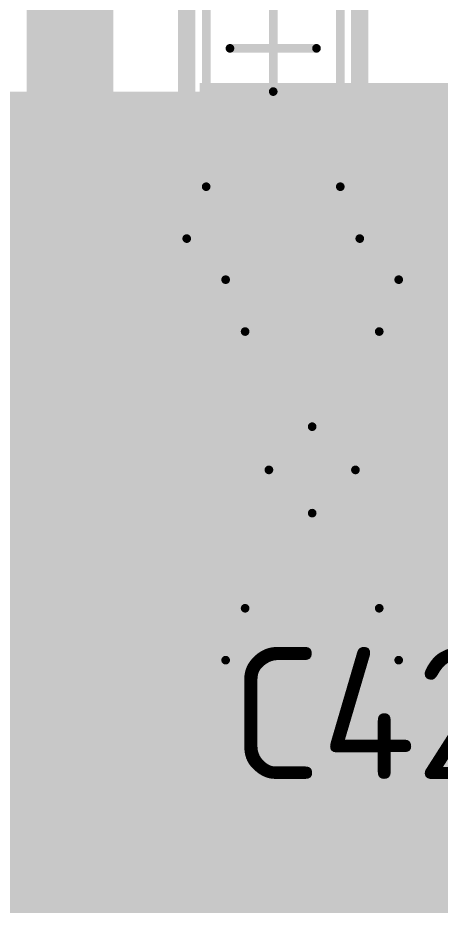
# Model space of a CAD drawing. Header units: inches. Extents: x 0 to 220, y 0 to 115.
# Drawn here: x 152.8 to 157.68, y 27.5 to 37.85 of the extents above; entities that cross this region are included whole.
import ezdxf

# ---------------------------------------------------------------- set-up
doc = ezdxf.new("R2010")
doc.units = ezdxf.units.IN
for name, color, linetype in [('Bottom Layer- Bottom', 5, 'Continuous'), ('Mechanical 13', 56, 'Continuous'), ('Mechanical 15', 56, 'Continuous'), ('Top Layer- Top', 1, 'Continuous'), ('Top Overlay- Top Silk', 2, 'Continuous'), ('Top Paste- Top Paste', 8, 'Continuous'), ('Top Solder- Top Mask', 216, 'Continuous')]:
    doc.layers.add(name, color=color, linetype=linetype)
doc.styles.add('GOST type B', font='', dxfattribs={"height": 0.2})
doc.styles.get('GOST type B').set_extended_font_data('GOST type B')

# ---------------------------------------------------------------- blocks, each defined once
blk = doc.blocks.new('CAP__1206_169')
at = {"layer": 'Top Layer- Top'}
for points in [[(-2, -0.8), (-2, 0.8), (-1, 0.8), (-1, -0.8)], [(1, -0.8), (1, 0.8), (2, 0.8), (2, -0.8)]]:
    blk.add_hatch(color=7, dxfattribs=at).paths.add_polyline_path(points)
at = {"layer": 'Top Paste- Top Paste'}
for points in [[(-2, -0.8), (-2, 0.8), (-1, 0.8), (-1, -0.8)], [(1, -0.8), (1, 0.8), (2, 0.8), (2, -0.8)]]:
    blk.add_hatch(color=7, dxfattribs=at).paths.add_polyline_path(points)
at = {"layer": 'Top Solder- Top Mask'}
for points in [[(-2.102, -0.902), (-2.102, 0.902), (-0.898, 0.902), (-0.898, -0.902)], [(0.898, -0.902), (0.898, 0.902), (2.102, 0.902), (2.102, -0.902)]]:
    blk.add_hatch(color=7, dxfattribs=at).paths.add_polyline_path(points)
at = {"layer": 'Mechanical 13'}
for points in [[(-1.6, -0.775, 0.1, 0.1, 0), (-1.6, 0.775, 0.1, 0.1, 0)], [(1.6, 0.775, 0.1, 0.1, 0), (-1.6, 0.775, 0.1, 0.1, 0)], [(1.6, -0.775, 0.1, 0.1, 0), (1.6, 0.775, 0.1, 0.1, 0)], [(1.6, -0.775, 0.1, 0.1, 0), (-1.6, -0.775, 0.1, 0.1, 0)]]:
    blk.add_lwpolyline(points, format="xyseb", dxfattribs=at)
for points in [[(-1.625, 0.775, 0.05, 0.05, 1), (-1.575, 0.775, 0.05, 0.05, 1)], [(-1.625, 0.775, 0.05, 0.05, 1), (-1.575, 0.775, 0.05, 0.05, 1)], [(1.575, 0.775, 0.05, 0.05, 1), (1.625, 0.775, 0.05, 0.05, 1)], [(1.575, 0.775, 0.05, 0.05, 1), (1.625, 0.775, 0.05, 0.05, 1)], [(-1.625, -0.775, 0.05, 0.05, 1), (-1.575, -0.775, 0.05, 0.05, 1)], [(-1.625, -0.775, 0.05, 0.05, 1), (-1.575, -0.775, 0.05, 0.05, 1)], [(1.575, -0.775, 0.05, 0.05, 1), (1.625, -0.775, 0.05, 0.05, 1)], [(1.575, -0.775, 0.05, 0.05, 1), (1.625, -0.775, 0.05, 0.05, 1)]]:
    blk.add_lwpolyline(points, format="xyseb", close=True, dxfattribs=at)
at = {"layer": 'Mechanical 15'}
for points in [[(-2.2, 1, 0.1, 0.1, 0), (2.2, 1, 0.1, 0.1, 0)], [(-2.2, -1, 0.1, 0.1, 0), (-2.2, 1, 0.1, 0.1, 0)], [(2.2, -1, 0.1, 0.1, 0), (2.2, 1, 0.1, 0.1, 0)], [(0, -0.5, 0.1, 0.1, 0), (0, 0.5, 0.1, 0.1, 0)], [(0.5, 0, 0.1, 0.1, 0), (-0.5, 0, 0.1, 0.1, 0)], [(-2.2, -1, 0.1, 0.1, 0), (2.2, -1, 0.1, 0.1, 0)]]:
    blk.add_lwpolyline(points, format="xyseb", dxfattribs=at)
for points in [[(-2.225, 1, 0.05, 0.05, 1), (-2.175, 1, 0.05, 0.05, 1)], [(-2.225, 1, 0.05, 0.05, 1), (-2.175, 1, 0.05, 0.05, 1)], [(2.175, 1, 0.05, 0.05, 1), (2.225, 1, 0.05, 0.05, 1)], [(2.175, 1, 0.05, 0.05, 1), (2.225, 1, 0.05, 0.05, 1)], [(-0.025, 0.5, 0.05, 0.05, 1), (0.025, 0.5, 0.05, 0.05, 1)], [(-0.525, 0, 0.05, 0.05, 1), (-0.475, 0, 0.05, 0.05, 1)], [(0.475, 0, 0.05, 0.05, 1), (0.525, 0, 0.05, 0.05, 1)], [(-0.025, -0.5, 0.05, 0.05, 1), (0.025, -0.5, 0.05, 0.05, 1)], [(-2.225, -1, 0.05, 0.05, 1), (-2.175, -1, 0.05, 0.05, 1)], [(-2.225, -1, 0.05, 0.05, 1), (-2.175, -1, 0.05, 0.05, 1)], [(2.175, -1, 0.05, 0.05, 1), (2.225, -1, 0.05, 0.05, 1)], [(2.175, -1, 0.05, 0.05, 1), (2.225, -1, 0.05, 0.05, 1)]]:
    blk.add_lwpolyline(points, format="xyseb", close=True, dxfattribs=at)
at = {"layer": 'Top Overlay- Top Silk'}
for points in [[(-2.2, -1, 0.2, 0.2, 0), (-2.2, 1, 0.2, 0.2, 0)], [(-2.2, 1, 0.2, 0.2, 0), (2.2, 1, 0.2, 0.2, 0)], [(2.2, -1, 0.2, 0.2, 0), (2.2, 1, 0.2, 0.2, 0)], [(-2.2, -1, 0.2, 0.2, 0), (2.2, -1, 0.2, 0.2, 0)]]:
    blk.add_lwpolyline(points, format="xyseb", dxfattribs=at)
for points in [[(-2.25, 1, 0.1, 0.1, 1), (-2.15, 1, 0.1, 0.1, 1)], [(-2.25, 1, 0.1, 0.1, 1), (-2.15, 1, 0.1, 0.1, 1)], [(2.15, 1, 0.1, 0.1, 1), (2.25, 1, 0.1, 0.1, 1)], [(2.15, 1, 0.1, 0.1, 1), (2.25, 1, 0.1, 0.1, 1)], [(-2.25, -1, 0.1, 0.1, 1), (-2.15, -1, 0.1, 0.1, 1)], [(-2.25, -1, 0.1, 0.1, 1), (-2.15, -1, 0.1, 0.1, 1)], [(2.15, -1, 0.1, 0.1, 1), (2.25, -1, 0.1, 0.1, 1)], [(2.15, -1, 0.1, 0.1, 1), (2.25, -1, 0.1, 0.1, 1)]]:
    blk.add_lwpolyline(points, format="xyseb", close=True, dxfattribs=at)
blk = doc.blocks.new('CAP__1206_170')
at = {"layer": 'Top Layer- Top'}
for points in [[(-2, -0.8), (-2, 0.8), (-1, 0.8), (-1, -0.8)], [(1, -0.8), (1, 0.8), (2, 0.8), (2, -0.8)]]:
    blk.add_hatch(color=7, dxfattribs=at).paths.add_polyline_path(points)
at = {"layer": 'Top Paste- Top Paste'}
for points in [[(-2, -0.8), (-2, 0.8), (-1, 0.8), (-1, -0.8)], [(1, -0.8), (1, 0.8), (2, 0.8), (2, -0.8)]]:
    blk.add_hatch(color=7, dxfattribs=at).paths.add_polyline_path(points)
at = {"layer": 'Top Solder- Top Mask'}
for points in [[(-2.102, -0.902), (-2.102, 0.902), (-0.898, 0.902), (-0.898, -0.902)], [(0.898, -0.902), (0.898, 0.902), (2.102, 0.902), (2.102, -0.902)]]:
    blk.add_hatch(color=7, dxfattribs=at).paths.add_polyline_path(points)
at = {"layer": 'Mechanical 13'}
for points in [[(-1.6, 0.775, 0.1, 0.1, 0), (1.6, 0.775, 0.1, 0.1, 0)], [(-1.6, 0.775, 0.1, 0.1, 0), (-1.6, -0.775, 0.1, 0.1, 0)], [(1.6, 0.775, 0.1, 0.1, 0), (1.6, -0.775, 0.1, 0.1, 0)], [(-1.6, -0.775, 0.1, 0.1, 0), (1.6, -0.775, 0.1, 0.1, 0)]]:
    blk.add_lwpolyline(points, format="xyseb", dxfattribs=at)
for points in [[(-1.625, 0.775, 0.05, 0.05, 1), (-1.575, 0.775, 0.05, 0.05, 1)], [(-1.625, 0.775, 0.05, 0.05, 1), (-1.575, 0.775, 0.05, 0.05, 1)], [(1.575, 0.775, 0.05, 0.05, 1), (1.625, 0.775, 0.05, 0.05, 1)], [(1.575, 0.775, 0.05, 0.05, 1), (1.625, 0.775, 0.05, 0.05, 1)], [(-1.625, -0.775, 0.05, 0.05, 1), (-1.575, -0.775, 0.05, 0.05, 1)], [(-1.625, -0.775, 0.05, 0.05, 1), (-1.575, -0.775, 0.05, 0.05, 1)], [(1.575, -0.775, 0.05, 0.05, 1), (1.625, -0.775, 0.05, 0.05, 1)], [(1.575, -0.775, 0.05, 0.05, 1), (1.625, -0.775, 0.05, 0.05, 1)]]:
    blk.add_lwpolyline(points, format="xyseb", close=True, dxfattribs=at)
at = {"layer": 'Mechanical 15'}
for points in [[(-2.2, 1, 0.1, 0.1, 0), (-2.2, -1, 0.1, 0.1, 0)], [(-2.2, 1, 0.1, 0.1, 0), (2.2, 1, 0.1, 0.1, 0)], [(2.2, 1, 0.1, 0.1, 0), (2.2, -1, 0.1, 0.1, 0)], [(0, 0.5, 0.1, 0.1, 0), (0, -0.5, 0.1, 0.1, 0)], [(-0.5, 0, 0.1, 0.1, 0), (0.5, 0, 0.1, 0.1, 0)], [(-2.2, -1, 0.1, 0.1, 0), (2.2, -1, 0.1, 0.1, 0)]]:
    blk.add_lwpolyline(points, format="xyseb", dxfattribs=at)
for points in [[(-2.225, 1, 0.05, 0.05, 1), (-2.175, 1, 0.05, 0.05, 1)], [(-2.225, 1, 0.05, 0.05, 1), (-2.175, 1, 0.05, 0.05, 1)], [(2.175, 1, 0.05, 0.05, 1), (2.225, 1, 0.05, 0.05, 1)], [(2.175, 1, 0.05, 0.05, 1), (2.225, 1, 0.05, 0.05, 1)], [(-0.025, 0.5, 0.05, 0.05, 1), (0.025, 0.5, 0.05, 0.05, 1)], [(-0.525, 0, 0.05, 0.05, 1), (-0.475, 0, 0.05, 0.05, 1)], [(0.475, 0, 0.05, 0.05, 1), (0.525, 0, 0.05, 0.05, 1)], [(-0.025, -0.5, 0.05, 0.05, 1), (0.025, -0.5, 0.05, 0.05, 1)], [(-2.225, -1, 0.05, 0.05, 1), (-2.175, -1, 0.05, 0.05, 1)], [(-2.225, -1, 0.05, 0.05, 1), (-2.175, -1, 0.05, 0.05, 1)], [(2.175, -1, 0.05, 0.05, 1), (2.225, -1, 0.05, 0.05, 1)], [(2.175, -1, 0.05, 0.05, 1), (2.225, -1, 0.05, 0.05, 1)]]:
    blk.add_lwpolyline(points, format="xyseb", close=True, dxfattribs=at)
at = {"layer": 'Top Overlay- Top Silk'}
for points in [[(-2.2, 1, 0.2, 0.2, 0), (2.2, 1, 0.2, 0.2, 0)], [(-2.2, 1, 0.2, 0.2, 0), (-2.2, -1, 0.2, 0.2, 0)], [(2.2, 1, 0.2, 0.2, 0), (2.2, -1, 0.2, 0.2, 0)], [(-2.2, -1, 0.2, 0.2, 0), (2.2, -1, 0.2, 0.2, 0)]]:
    blk.add_lwpolyline(points, format="xyseb", dxfattribs=at)
for points in [[(-2.25, 1, 0.1, 0.1, 1), (-2.15, 1, 0.1, 0.1, 1)], [(-2.25, 1, 0.1, 0.1, 1), (-2.15, 1, 0.1, 0.1, 1)], [(2.15, 1, 0.1, 0.1, 1), (2.25, 1, 0.1, 0.1, 1)], [(2.15, 1, 0.1, 0.1, 1), (2.25, 1, 0.1, 0.1, 1)], [(-2.25, -1, 0.1, 0.1, 1), (-2.15, -1, 0.1, 0.1, 1)], [(-2.25, -1, 0.1, 0.1, 1), (-2.15, -1, 0.1, 0.1, 1)], [(2.15, -1, 0.1, 0.1, 1), (2.25, -1, 0.1, 0.1, 1)], [(2.15, -1, 0.1, 0.1, 1), (2.25, -1, 0.1, 0.1, 1)]]:
    blk.add_lwpolyline(points, format="xyseb", close=True, dxfattribs=at)

msp = doc.modelspace()

# ---------------------------------------------------------------- hatches: boundary and pattern name
at = {"layer": 'Bottom Layer- Bottom'}
msp.add_hatch(color=7, dxfattribs=at).paths.add_polyline_path([(135.5, 27.5), (159.5, 27.5), (159.5, 37), (135.5, 37)])
at = {"layer": 'Top Layer- Top'}
msp.add_hatch(color=1, dxfattribs=at).paths.add_polyline_path([(154.9, 33.075), (154.9, 37.1), (162.875, 37.1), (162.875, 34.517), (162.883, 34.509), (162.874, 34.5), (162.1, 34.5), (162.1, 33.196), (161.979, 33.075)])

# ---------------------------------------------------------------- linework, layer by layer
at = {"layer": 'Bottom Layer- Bottom'}
for points in [[(153.4, 36.5, 1, 1, 0), (153.4, 40.25, 1, 1, 0)], [(153.4, 36.5, 1, 1, 0), (155.104, 34.796, 1, 1, 0)], [(156.496, 35, 1.5, 1.5, 0), (159.718, 35, 1.5, 1.5, 0)], [(155.104, 34.796, 1, 1, 0), (156.1, 34.796, 1, 1, 0)]]:
    msp.add_lwpolyline(points, format="xyseb", dxfattribs=at)
for points in [[(153.15, 36.5, 0.5, 0.5, 1), (153.65, 36.5, 0.5, 0.5, 1)], [(153.15, 36.5, 0.5, 0.5, 1), (153.65, 36.5, 0.5, 0.5, 1)], [(156.121, 35, 0.75, 0.75, 1), (156.871, 35, 0.75, 0.75, 1)], [(154.854, 34.796, 0.5, 0.5, 1), (155.354, 34.796, 0.5, 0.5, 1)], [(154.854, 34.796, 0.5, 0.5, 1), (155.354, 34.796, 0.5, 0.5, 1)], [(155.85, 34.796, 0.5, 0.5, 1), (156.35, 34.796, 0.5, 0.5, 1)]]:
    msp.add_lwpolyline(points, format="xyseb", close=True, dxfattribs=at)
at = {"layer": 'Top Layer- Top'}
for points in [[(156.2, 31.125, 0.254, 0.254, 0), (156.21, 31.135, 0.254, 0.254, 0)], [(156.21, 31.135, 0.254, 0.254, 0), (158.875, 31.135, 0.254, 0.254, 0)]]:
    msp.add_lwpolyline(points, format="xyseb", dxfattribs=at)
for points in [[(156.136, 31.125, 0.127, 0.127, 1), (156.263, 31.125, 0.127, 0.127, 1)], [(156.146, 31.135, 0.127, 0.127, 1), (156.273, 31.135, 0.127, 0.127, 1)], [(156.146, 31.135, 0.127, 0.127, 1), (156.273, 31.135, 0.127, 0.127, 1)]]:
    msp.add_lwpolyline(points, format="xyseb", close=True, dxfattribs=at)

# ---------------------------------------------------------------- block references
for name, p, rotation in [('CAP__1206_169', (155.75, 37.5), 270), ('CAP__1206_170', (156.2, 32.625), 90)]:
    msp.add_blockref(name, p, dxfattribs=dict(rotation=rotation))

# ---------------------------------------------------------------- texts
at = {"layer": 'Top Overlay- Top Silk', "style": 'GOST type B'}
msp.add_text('C42', height=1.524, dxfattribs=at).set_placement((155.26, 29.049))

doc.saveas('drawing.dxf')
